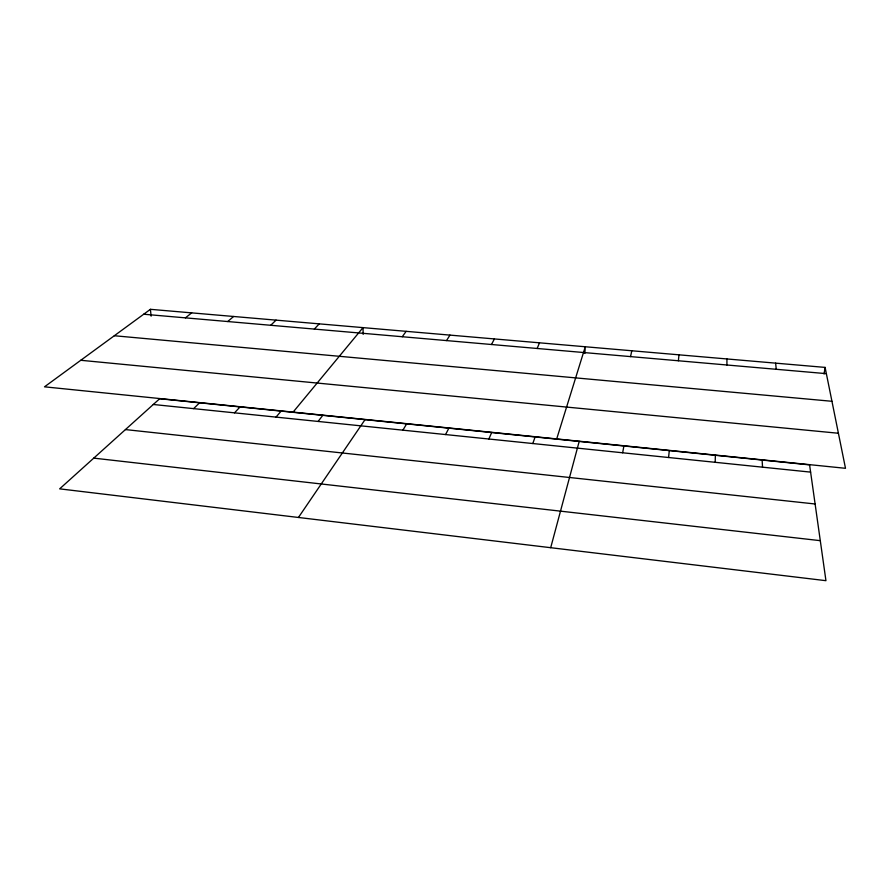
<?xml version="1.0" encoding="UTF-8"?>
<svg xmlns="http://www.w3.org/2000/svg" width="890" height="890" viewBox="0 0 890 890"><rect width="100%" height="100%" fill="white"/><g stroke="black" fill="none" stroke-linecap="round" stroke-linejoin="round"><path stroke-width="1.33" d="M726.919 365L726.941 358.948M715.204 462.299L715.36 455.291M584.852 353.43L585.286 346.755L556.706 438.926M678.369 360.773L678.992 354.821M668.579 457.505L669.291 450.607M824.051 374L825.097 367.403L150.41 309.32L44.5 386.827L845.5 468.307L825.097 367.403M622.644 452.776L623.912 445.99M630.565 356.612L631.778 350.76M550.699 547.695L579.19 441.44M532.81 443.532L535.113 436.945M537.148 348.48L539.496 342.817M488.866 439.015L491.68 432.529M445.567 434.565L448.86 428.168M491.503 344.508L494.384 338.934M402.892 430.17L406.652 423.874M446.546 340.592L449.951 335.107M298.439 517.468L365.045 419.646M402.247 336.743L406.163 331.336M318.108 421.448L322.781 415.341M293.099 412.115L363.02 327.62L363.165 334.384M276.011 417.11L281.129 411.102M314.337 329.089L319.221 323.849M234.515 412.838L240.066 406.919M193.608 408.632L199.583 402.803M270.716 325.284L276.078 320.133M227.74 321.546L233.569 316.484M185.409 317.864L191.684 312.868M143.702 314.226L826.365 373.655M114.309 335.741L831.95 401.29M80.767 360.283L838.413 433.252M153.291 404.483L810.612 472.123M125.434 429.581L815.106 503.985M93.761 458.128L820.291 540.664M150.41 309.32L151.122 316.184M775.635 363.142L776.247 369.294M762.118 460.052L762.541 467.172M159.666 398.742L59.663 488.855L825.942 580.681L809.589 464.88L159.666 398.742"/></g></svg>
